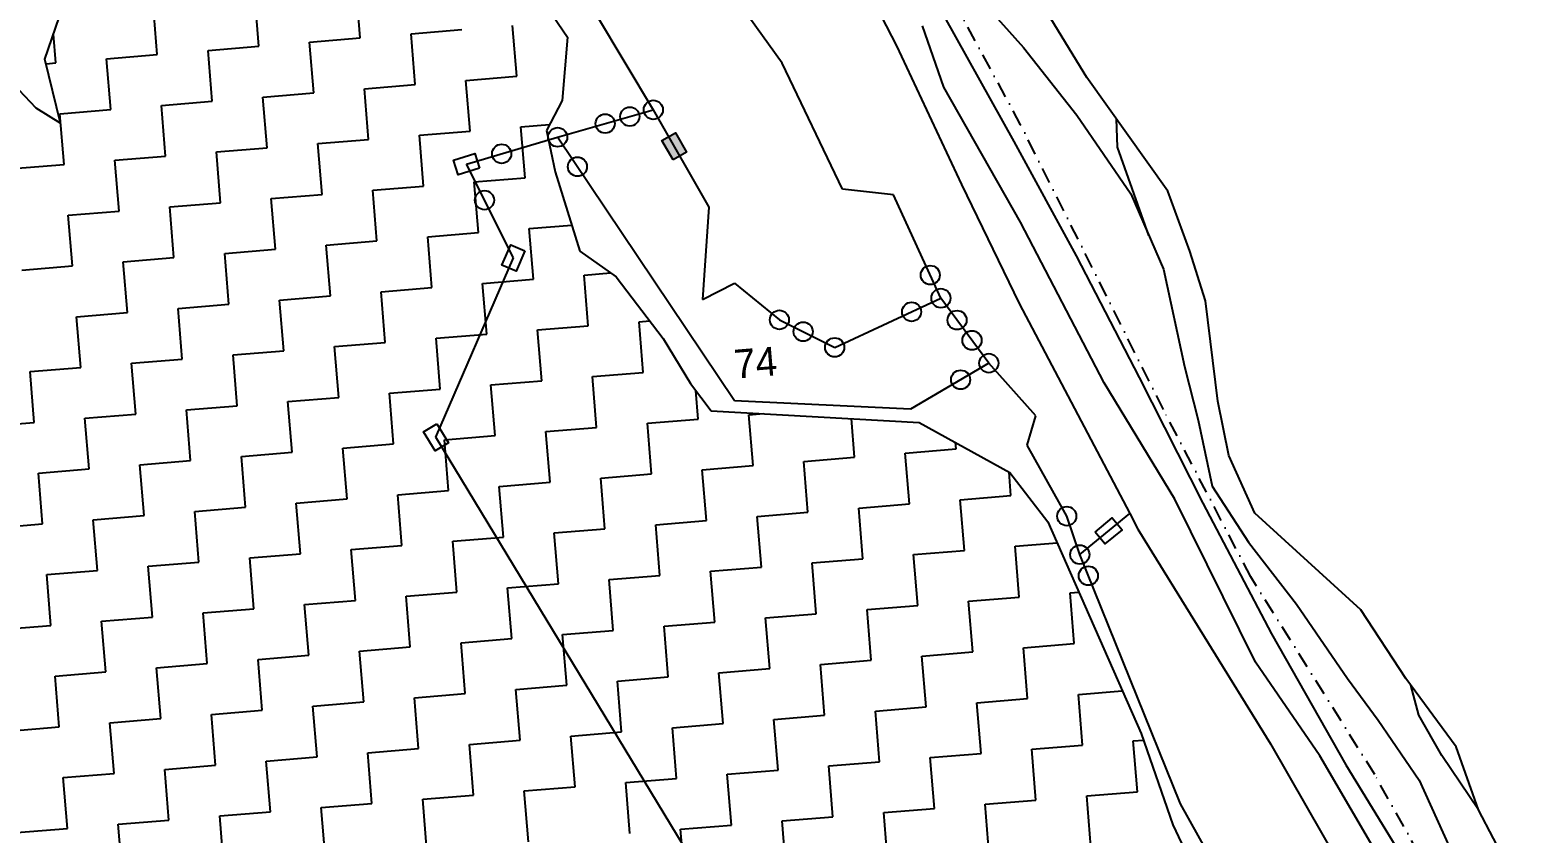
# Model space of a CAD drawing. Header units: metres. Extents: x 307122 to 311809, y 1926082 to 1930533.
# Drawn here: x 310078.9 to 310550, y 1928205.4 to 1928461 of the extents above; entities that cross this region are included whole.
import ezdxf

# ---------------------------------------------------------------- set-up
doc = ezdxf.new("R2010")
doc.units = ezdxf.units.M
doc.linetypes.add('DASHDOT', pattern=[1, 0.5, -0.25, 0, -0.25])
for name, color, linetype in [('LINE_WATER', 4, 'Continuous'), ('POLY_HATCH', 12, 'Continuous'), ('POLY_PARCEL', 6, 'Continuous'), ('POLY_WATER', 4, 'Continuous'), ('TEXT_PARCEL', 7, 'Continuous'), ('V_BOUND_STREAM_LINE', 7, 'DASHDOT')]:
    doc.layers.add(name, color=color, linetype=linetype)
doc.styles.add('TEXT_MAP', font='')
doc.styles.get('TEXT_MAP').set_extended_font_data('Kruti Dev 050')

msp = doc.modelspace()

# ---------------------------------------------------------------- hatches: boundary and pattern name
msp.add_hatch(color=256).paths.add_polyline_path([(310284.2, 1928428.15), (310279.94, 1928425.72), (310283.45, 1928419.55), (310287.72, 1928421.98)])

# ---------------------------------------------------------------- linework, layer by layer
for points in [[(310283.45, 1928419.55), (310279.94, 1928425.72), (310284.2, 1928428.15), (310287.72, 1928421.98)], [(310221.94, 1928416.94), (310215.18, 1928414.79), (310213.68, 1928419.46), (310220.44, 1928421.62)], [(310236.34, 1928390.67), (310233.53, 1928384.15), (310229.02, 1928386.1), (310231.83, 1928392.61)], [(310208.33, 1928335.69), (310212.01, 1928329.62), (310207.81, 1928327.07), (310204.13, 1928333.14)], [(310417.65, 1928301.25), (310423.12, 1928305.78), (310426.25, 1928301.99), (310420.78, 1928297.47)]]:
    msp.add_lwpolyline(points, close=True)
for centre in [(310269.72, 1928433.35), (310277.19, 1928435.49), (310261.88, 1928431.11), (310246.77, 1928426.79), (310228.96, 1928421.51), (310253.05, 1928417.41), (310223.51, 1928406.78), (310365.26, 1928382.95), (310368.64, 1928375.59), (310317.28, 1928368.72), (310359.32, 1928371.27), (310373.77, 1928368.64), (310324.83, 1928364.96), (310334.86, 1928359.96), (310378.52, 1928362.2), (310383.87, 1928354.94), (310374.91, 1928349.68), (310408.65, 1928306.3), (310412.8, 1928294.06), (310415.52, 1928287.35)]:
    msp.add_circle(centre, 3.04)
at = {"layer": 'LINE_WATER'}
for p, q in [((310353.42, 1928494.35), (310391.83, 1928425.44)), ((310379.22, 1928472.86), (310394.95, 1928455.26)), ((310369.6, 1928442.7), (310362.8, 1928462.21)), ((310394.95, 1928455.26), (310411.84, 1928433.77)), ((310393.99, 1928399.75), (310369.6, 1928442.7)), ((310411.84, 1928433.77), (310429.01, 1928408.74)), ((310424.83, 1928423.65), (310424.45, 1928432.62)), ((310391.83, 1928425.44), (310411.68, 1928389.06)), ((310434.72, 1928395.57), (310424.83, 1928423.65)), ((310429.01, 1928408.74), (310439.38, 1928384.82)), ((310420.59, 1928348.65), (310393.99, 1928399.75)), ((310411.68, 1928389.06), (310431.73, 1928350.38)), ((310439.38, 1928384.82), (310446.11, 1928353.89)), ((310446.11, 1928353.89), (310450.46, 1928336.83)), ((310443, 1928311.74), (310420.59, 1928348.65)), ((310431.73, 1928350.38), (310451.88, 1928310.38)), ((310450.46, 1928336.83), (310454.91, 1928315.79)), ((310454.91, 1928315.79), (310466.45, 1928298.05)), ((310468.72, 1928259.89), (310443, 1928311.74)), ((310451.88, 1928310.38), (310473.81, 1928268.87)), ((310466.45, 1928298.05), (310481.72, 1928278.32)), ((310481.72, 1928278.32), (310497.94, 1928254.67)), ((310473.81, 1928268.87), (310497.41, 1928227.18)), ((310489.16, 1928230.09), (310468.72, 1928259.89)), ((310497.94, 1928254.67), (310507.64, 1928241.41)), ((310520.58, 1928242.99), (310518.05, 1928252.59)), ((310507.64, 1928241.41), (310520.76, 1928222.34)), ((310527.88, 1928230.2), (310520.58, 1928242.99)), ((310519.33, 1928178.35), (310489.16, 1928230.09)), ((310539.6, 1928212.88), (310527.88, 1928230.2)), ((310497.41, 1928227.18), (310518.8, 1928192.24)), ((310520.76, 1928222.34), (310532.3, 1928196.84))]:
    msp.add_line(p, q, dxfattribs=at)
at = {"layer": 'POLY_HATCH'}
for p, q in [((310083.72, 1928451.62), (310093.14, 1928479.06)), ((310242.36, 1928469.63), (310249.94, 1928458.59)), ((310249.94, 1928458.59), (310248.25, 1928438.45)), ((310066.49, 1928451.29), (310080.86, 1928436.08)), ((310088.73, 1928431.2), (310083.72, 1928451.62)), ((310248.25, 1928438.45), (310243.2, 1928428.87)), ((310080.86, 1928436.08), (310088.73, 1928431.2)), ((310243.2, 1928428.87), (310245.95, 1928415.76)), ((310245.95, 1928415.76), (310253.85, 1928390.58)), ((310253.85, 1928390.58), (310265.37, 1928382.36)), ((310265.37, 1928382.36), (310280.32, 1928362.75)), ((310280.32, 1928362.75), (310288.99, 1928348.46)), ((310288.99, 1928348.46), (310295.54, 1928339.83)), ((310295.54, 1928339.83), (310361.73, 1928336.1)), ((310361.73, 1928336.1), (310390.56, 1928320.13)), ((310390.56, 1928320.13), (310402.69, 1928304.46)), ((310402.69, 1928304.46), (310432.28, 1928237.15)), ((310432.28, 1928237.15), (310442.37, 1928208.15)), ((310442.37, 1928208.15), (310451.67, 1928188.71))]:
    msp.add_line(p, q, dxfattribs=at)
at = {"layer": 'POLY_HATCH', "linetype": 'Continuous'}
for p, q in [((310184.02, 1928458.34), (310182.69, 1928474.48)), ((310151.74, 1928455.69), (310150.42, 1928471.83)), ((310119.46, 1928453.05), (310118.14, 1928469.18)), ((310200.15, 1928459.67), (310216.29, 1928460.99)), ((310233.75, 1928446.17), (310232.43, 1928462.31)), ((310087.19, 1928450.4), (310086.44, 1928459.55)), ((310135.6, 1928454.37), (310151.74, 1928455.69)), ((310167.88, 1928457.02), (310184.02, 1928458.34)), ((310169.2, 1928440.88), (310167.88, 1928457.02)), ((310201.48, 1928443.53), (310200.15, 1928459.67)), ((310103.33, 1928451.72), (310119.46, 1928453.05)), ((310104.65, 1928435.59), (310103.33, 1928451.72)), ((310136.93, 1928438.23), (310135.6, 1928454.37)), ((310084.08, 1928450.14), (310087.19, 1928450.4)), ((310217.62, 1928444.85), (310233.75, 1928446.17)), ((310185.34, 1928442.2), (310201.48, 1928443.53)), ((310186.66, 1928426.07), (310185.34, 1928442.2)), ((310218.94, 1928428.71), (310217.62, 1928444.85)), ((310120.79, 1928436.91), (310136.93, 1928438.23)), ((310122.11, 1928420.77), (310120.79, 1928436.91)), ((310153.06, 1928439.56), (310169.2, 1928440.88)), ((310154.39, 1928423.42), (310153.06, 1928439.56)), ((310088.51, 1928434.26), (310104.65, 1928435.59)), ((310089.84, 1928418.12), (310088.51, 1928434.26)), ((310202.8, 1928427.39), (310218.94, 1928428.71)), ((310204.12, 1928411.25), (310202.8, 1928427.39)), ((310235.08, 1928430.04), (310244.21, 1928430.79)), ((310236.4, 1928413.9), (310235.08, 1928430.04)), ((310138.25, 1928422.09), (310154.39, 1928423.42)), ((310170.53, 1928424.74), (310186.66, 1928426.07)), ((310171.85, 1928408.6), (310170.53, 1928424.74)), ((310073.7, 1928416.8), (310089.84, 1928418.12)), ((310105.97, 1928419.45), (310122.11, 1928420.77)), ((310107.3, 1928403.31), (310105.97, 1928419.45)), ((310139.57, 1928405.96), (310138.25, 1928422.09)), ((310220.26, 1928412.58), (310236.4, 1928413.9)), ((310155.71, 1928407.28), (310171.85, 1928408.6)), ((310187.99, 1928409.93), (310204.12, 1928411.25)), ((310189.31, 1928393.79), (310187.99, 1928409.93)), ((310221.59, 1928396.44), (310220.26, 1928412.58)), ((310091.16, 1928401.99), (310107.3, 1928403.31)), ((310123.44, 1928404.63), (310139.57, 1928405.96)), ((310124.76, 1928388.5), (310123.44, 1928404.63)), ((310157.04, 1928391.14), (310155.71, 1928407.28)), ((310092.48, 1928385.85), (310091.16, 1928401.99)), ((310237.72, 1928397.76), (310251.25, 1928398.87)), ((310205.45, 1928395.11), (310221.59, 1928396.44)), ((310206.77, 1928378.98), (310205.45, 1928395.11)), ((310239.05, 1928381.62), (310237.72, 1928397.76)), ((310140.9, 1928389.82), (310157.04, 1928391.14)), ((310142.22, 1928373.68), (310140.9, 1928389.82)), ((310173.17, 1928392.47), (310189.31, 1928393.79)), ((310174.5, 1928376.33), (310173.17, 1928392.47)), ((310076.35, 1928384.52), (310092.48, 1928385.85)), ((310108.62, 1928387.17), (310124.76, 1928388.5)), ((310109.95, 1928371.03), (310108.62, 1928387.17)), ((310222.91, 1928380.3), (310239.05, 1928381.62)), ((310224.23, 1928364.16), (310222.91, 1928380.3)), ((310255.19, 1928382.95), (310263.58, 1928383.64)), ((310256.51, 1928366.81), (310255.19, 1928382.95)), ((310158.36, 1928375.01), (310174.5, 1928376.33)), ((310190.63, 1928377.65), (310206.77, 1928378.98)), ((310191.96, 1928361.51), (310190.63, 1928377.65)), ((310093.81, 1928369.71), (310109.95, 1928371.03)), ((310126.08, 1928372.36), (310142.22, 1928373.68)), ((310127.41, 1928356.22), (310126.08, 1928372.36)), ((310159.68, 1928358.87), (310158.36, 1928375.01)), ((310095.13, 1928353.57), (310093.81, 1928369.71)), ((310240.37, 1928365.49), (310256.51, 1928366.81)), ((310272.65, 1928368.13), (310276, 1928368.41)), ((310273.97, 1928352), (310272.65, 1928368.13)), ((310175.82, 1928360.19), (310191.96, 1928361.51)), ((310208.1, 1928362.84), (310224.23, 1928364.16)), ((310209.42, 1928346.7), (310208.1, 1928362.84)), ((310241.7, 1928349.35), (310240.37, 1928365.49)), ((310111.27, 1928354.9), (310127.41, 1928356.22)), ((310143.54, 1928357.54), (310159.68, 1928358.87)), ((310144.87, 1928341.41), (310143.54, 1928357.54)), ((310177.14, 1928344.05), (310175.82, 1928360.19)), ((310078.99, 1928352.25), (310095.13, 1928353.57)), ((310080.32, 1928336.11), (310078.99, 1928352.25)), ((310112.59, 1928338.76), (310111.27, 1928354.9)), ((310257.83, 1928350.67), (310273.97, 1928352)), ((310225.56, 1928348.02), (310241.7, 1928349.35)), ((310226.88, 1928331.89), (310225.56, 1928348.02)), ((310259.16, 1928334.53), (310257.83, 1928350.67)), ((310161.01, 1928342.73), (310177.14, 1928344.05)), ((310162.33, 1928326.59), (310161.01, 1928342.73)), ((310193.28, 1928345.38), (310209.42, 1928346.7)), ((310194.61, 1928329.24), (310193.28, 1928345.38)), ((310291.43, 1928337.18), (310290.69, 1928346.23)), ((310096.46, 1928337.43), (310112.59, 1928338.76)), ((310097.78, 1928321.3), (310096.46, 1928337.43)), ((310128.73, 1928340.08), (310144.87, 1928341.41)), ((310130.05, 1928323.94), (310128.73, 1928340.08)), ((310307.57, 1928338.51), (310312.26, 1928338.89)), ((310308.89, 1928322.37), (310307.57, 1928338.51)), ((310064.18, 1928334.79), (310080.32, 1928336.11)), ((310243.02, 1928333.21), (310259.16, 1928334.53)), ((310244.34, 1928317.07), (310243.02, 1928333.21)), ((310275.29, 1928335.86), (310291.43, 1928337.18)), ((310276.62, 1928319.72), (310275.29, 1928335.86)), ((310341.17, 1928325.02), (310340.16, 1928337.31)), ((310178.47, 1928327.92), (310194.61, 1928329.24)), ((310210.74, 1928330.56), (310226.88, 1928331.89)), ((310212.07, 1928314.43), (310210.74, 1928330.56)), ((310373.44, 1928327.66), (310373.28, 1928329.7)), ((310113.92, 1928322.62), (310130.05, 1928323.94)), ((310146.19, 1928325.27), (310162.33, 1928326.59)), ((310147.52, 1928309.13), (310146.19, 1928325.27)), ((310179.79, 1928311.78), (310178.47, 1928327.92)), ((310325.03, 1928323.69), (310341.17, 1928325.02)), ((310326.36, 1928307.55), (310325.03, 1928323.69)), ((310357.31, 1928326.34), (310373.44, 1928327.66)), ((310358.63, 1928310.2), (310357.31, 1928326.34)), ((310081.64, 1928319.97), (310097.78, 1928321.3)), ((310082.97, 1928303.84), (310081.64, 1928319.97)), ((310115.24, 1928306.48), (310113.92, 1928322.62)), ((310260.48, 1928318.4), (310276.62, 1928319.72)), ((310292.76, 1928321.04), (310308.89, 1928322.37)), ((310294.08, 1928304.91), (310292.76, 1928321.04)), ((310390.91, 1928312.85), (310390.3, 1928320.28)), ((310195.93, 1928313.1), (310212.07, 1928314.43)), ((310228.2, 1928315.75), (310244.34, 1928317.07)), ((310229.53, 1928299.61), (310228.2, 1928315.75)), ((310261.8, 1928302.26), (310260.48, 1928318.4)), ((310131.38, 1928307.81), (310147.52, 1928309.13)), ((310163.65, 1928310.45), (310179.79, 1928311.78)), ((310164.98, 1928294.32), (310163.65, 1928310.45)), ((310197.25, 1928296.96), (310195.93, 1928313.1)), ((310342.49, 1928308.88), (310358.63, 1928310.2)), ((310374.77, 1928311.52), (310390.91, 1928312.85)), ((310376.09, 1928295.39), (310374.77, 1928311.52)), ((310099.1, 1928305.16), (310115.24, 1928306.48)), ((310100.43, 1928289.02), (310099.1, 1928305.16)), ((310132.7, 1928291.67), (310131.38, 1928307.81)), ((310277.94, 1928303.58), (310294.08, 1928304.91)), ((310310.22, 1928306.23), (310326.36, 1928307.55)), ((310311.54, 1928290.09), (310310.22, 1928306.23)), ((310343.82, 1928292.74), (310342.49, 1928308.88)), ((310066.83, 1928302.51), (310082.97, 1928303.84)), ((310245.67, 1928300.94), (310261.8, 1928302.26)), ((310246.99, 1928284.8), (310245.67, 1928300.94)), ((310279.27, 1928287.44), (310277.94, 1928303.58)), ((310181.12, 1928295.64), (310197.25, 1928296.96)), ((310182.44, 1928279.5), (310181.12, 1928295.64)), ((310213.39, 1928298.29), (310229.53, 1928299.61)), ((310214.71, 1928282.15), (310213.39, 1928298.29)), ((310359.95, 1928294.06), (310376.09, 1928295.39)), ((310392.23, 1928296.71), (310405.61, 1928297.81)), ((310393.55, 1928280.57), (310392.23, 1928296.71)), ((310116.56, 1928290.35), (310132.7, 1928291.67)), ((310117.89, 1928274.21), (310116.56, 1928290.35)), ((310148.84, 1928292.99), (310164.98, 1928294.32)), ((310150.16, 1928276.85), (310148.84, 1928292.99)), ((310327.68, 1928291.42), (310343.82, 1928292.74)), ((310329, 1928275.28), (310327.68, 1928291.42)), ((310361.28, 1928277.93), (310359.95, 1928294.06)), ((310084.29, 1928287.7), (310100.43, 1928289.02)), ((310085.61, 1928271.56), (310084.29, 1928287.7)), ((310263.13, 1928286.12), (310279.27, 1928287.44)), ((310264.45, 1928269.98), (310263.13, 1928286.12)), ((310295.4, 1928288.77), (310311.54, 1928290.09)), ((310296.73, 1928272.63), (310295.4, 1928288.77)), ((310198.58, 1928280.83), (310214.71, 1928282.15)), ((310199.9, 1928264.69), (310198.58, 1928280.83)), ((310230.85, 1928283.47), (310246.99, 1928284.8)), ((310232.18, 1928267.34), (310230.85, 1928283.47)), ((310409.69, 1928281.9), (310412.51, 1928282.13)), ((310411.02, 1928265.76), (310409.69, 1928281.9)), ((310134.03, 1928275.53), (310150.16, 1928276.85)), ((310166.3, 1928278.18), (310182.44, 1928279.5)), ((310167.63, 1928262.04), (310166.3, 1928278.18)), ((310345.14, 1928276.6), (310361.28, 1928277.93)), ((310346.46, 1928260.46), (310345.14, 1928276.6)), ((310377.42, 1928279.25), (310393.55, 1928280.57)), ((310378.74, 1928263.11), (310377.42, 1928279.25)), ((310069.47, 1928270.24), (310085.61, 1928271.56)), ((310101.75, 1928272.88), (310117.89, 1928274.21)), ((310103.07, 1928256.75), (310101.75, 1928272.88)), ((310135.35, 1928259.39), (310134.03, 1928275.53)), ((310280.59, 1928271.31), (310296.73, 1928272.63)), ((310312.86, 1928273.95), (310329, 1928275.28)), ((310314.19, 1928257.82), (310312.86, 1928273.95)), ((310216.04, 1928266.01), (310232.18, 1928267.34)), ((310248.31, 1928268.66), (310264.45, 1928269.98)), ((310249.64, 1928252.52), (310248.31, 1928268.66)), ((310281.91, 1928255.17), (310280.59, 1928271.31)), ((310151.49, 1928260.72), (310167.63, 1928262.04)), ((310183.76, 1928263.36), (310199.9, 1928264.69)), ((310185.09, 1928247.23), (310183.76, 1928263.36)), ((310217.36, 1928249.87), (310216.04, 1928266.01)), ((310362.6, 1928261.79), (310378.74, 1928263.11)), ((310394.88, 1928264.44), (310411.02, 1928265.76)), ((310396.2, 1928248.3), (310394.88, 1928264.44)), ((310119.21, 1928258.07), (310135.35, 1928259.39)), ((310120.54, 1928241.93), (310119.21, 1928258.07)), ((310152.81, 1928244.58), (310151.49, 1928260.72)), ((310298.05, 1928256.49), (310314.19, 1928257.82)), ((310330.33, 1928259.14), (310346.46, 1928260.46)), ((310331.65, 1928243), (310330.33, 1928259.14)), ((310363.93, 1928245.65), (310362.6, 1928261.79)), ((310086.94, 1928255.42), (310103.07, 1928256.75)), ((310088.26, 1928239.28), (310086.94, 1928255.42)), ((310265.78, 1928253.85), (310281.91, 1928255.17)), ((310267.1, 1928237.71), (310265.78, 1928253.85)), ((310299.37, 1928240.36), (310298.05, 1928256.49)), ((310201.22, 1928248.55), (310217.36, 1928249.87)), ((310202.55, 1928232.41), (310201.22, 1928248.55)), ((310233.5, 1928251.2), (310249.64, 1928252.52)), ((310234.82, 1928235.06), (310233.5, 1928251.2)), ((310380.06, 1928246.97), (310396.2, 1928248.3)), ((310412.34, 1928249.62), (310426.3, 1928250.77)), ((310413.66, 1928233.48), (310412.34, 1928249.62)), ((310136.67, 1928243.26), (310152.81, 1928244.58)), ((310138, 1928227.12), (310136.67, 1928243.26)), ((310168.95, 1928245.9), (310185.09, 1928247.23)), ((310170.27, 1928229.77), (310168.95, 1928245.9)), ((310347.79, 1928244.33), (310363.93, 1928245.65)), ((310349.11, 1928228.19), (310347.79, 1928244.33)), ((310381.39, 1928230.84), (310380.06, 1928246.97)), ((310072.12, 1928237.96), (310088.26, 1928239.28)), ((310104.4, 1928240.61), (310120.54, 1928241.93)), ((310105.72, 1928224.47), (310104.4, 1928240.61)), ((310283.24, 1928239.03), (310299.37, 1928240.36)), ((310284.56, 1928222.89), (310283.24, 1928239.03)), ((310315.51, 1928241.68), (310331.65, 1928243)), ((310316.84, 1928225.54), (310315.51, 1928241.68)), ((310218.69, 1928233.74), (310234.82, 1928235.06)), ((310220.01, 1928217.6), (310218.69, 1928233.74)), ((310250.96, 1928236.38), (310267.1, 1928237.71)), ((310252.29, 1928220.25), (310250.96, 1928236.38)), ((310429.8, 1928234.81), (310433.01, 1928235.07)), ((310431.12, 1928218.67), (310429.8, 1928234.81)), ((310154.13, 1928228.44), (310170.27, 1928229.77)), ((310186.41, 1928231.09), (310202.55, 1928232.41)), ((310187.73, 1928214.95), (310186.41, 1928231.09)), ((310365.25, 1928229.51), (310381.39, 1928230.84)), ((310366.57, 1928213.37), (310365.25, 1928229.51)), ((310397.52, 1928232.16), (310413.66, 1928233.48)), ((310398.85, 1928216.02), (310397.52, 1928232.16)), ((310089.58, 1928223.15), (310105.72, 1928224.47)), ((310121.86, 1928225.79), (310138, 1928227.12)), ((310123.18, 1928209.66), (310121.86, 1928225.79)), ((310155.46, 1928212.3), (310154.13, 1928228.44)), ((310300.7, 1928224.22), (310316.84, 1928225.54)), ((310332.97, 1928226.86), (310349.11, 1928228.19)), ((310334.3, 1928210.73), (310332.97, 1928226.86)), ((310090.91, 1928207.01), (310089.58, 1928223.15)), ((310236.15, 1928218.92), (310252.29, 1928220.25)), ((310268.42, 1928221.57), (310284.56, 1928222.89)), ((310269.75, 1928205.43), (310268.42, 1928221.57)), ((310302.02, 1928208.08), (310300.7, 1928224.22)), ((310171.6, 1928213.63), (310187.73, 1928214.95)), ((310203.87, 1928216.28), (310220.01, 1928217.6)), ((310205.2, 1928200.14), (310203.87, 1928216.28)), ((310237.47, 1928202.78), (310236.15, 1928218.92)), ((310382.71, 1928214.7), (310398.85, 1928216.02)), ((310414.99, 1928217.35), (310431.12, 1928218.67)), ((310416.31, 1928201.21), (310414.99, 1928217.35)), ((310139.32, 1928210.98), (310155.46, 1928212.3)), ((310140.64, 1928194.84), (310139.32, 1928210.98)), ((310172.92, 1928197.49), (310171.6, 1928213.63)), ((310318.16, 1928209.4), (310334.3, 1928210.73)), ((310350.44, 1928212.05), (310366.57, 1928213.37)), ((310351.76, 1928195.91), (310350.44, 1928212.05)), ((310384.03, 1928198.56), (310382.71, 1928214.7)), ((310074.77, 1928205.69), (310090.91, 1928207.01)), ((310107.05, 1928208.33), (310123.18, 1928209.66)), ((310108.37, 1928192.19), (310107.05, 1928208.33)), ((310285.88, 1928206.76), (310302.02, 1928208.08)), ((310287.21, 1928190.62), (310285.88, 1928206.76)), ((310319.48, 1928193.27), (310318.16, 1928209.4))]:
    msp.add_line(p, q, dxfattribs=at)
at = {"layer": 'POLY_PARCEL'}
for p, q in [((310259.14, 1928465.64), (310277.19, 1928435.49)), ((310318.13, 1928450.38), (310307.61, 1928465.04)), ((310337.39, 1928410.28), (310318.13, 1928450.38)), ((310246.77, 1928426.79), (310277.19, 1928435.49)), ((310277.19, 1928435.49), (310294.82, 1928404.57)), ((310217.81, 1928418.2), (310246.77, 1928426.79)), ((310302.96, 1928342.96), (310246.77, 1928426.79)), ((310232.68, 1928388.38), (310217.81, 1928418.2)), ((310353.52, 1928408.49), (310337.39, 1928410.28)), ((310368.64, 1928375.59), (310353.52, 1928408.49)), ((310294.82, 1928404.57), (310292.79, 1928375.13)), ((310208.07, 1928331.38), (310232.68, 1928388.38)), ((310292.79, 1928375.13), (310303.01, 1928380.41)), ((310303.01, 1928380.41), (310317.28, 1928368.72)), ((310334.86, 1928359.96), (310368.64, 1928375.59)), ((310383.87, 1928354.94), (310368.64, 1928375.59)), ((310317.28, 1928368.72), (310334.86, 1928359.96)), ((310383.87, 1928354.94), (310358.93, 1928340.31)), ((310398.79, 1928338.23), (310383.87, 1928354.94)), ((310358.93, 1928340.31), (310302.96, 1928342.96)), ((310396.09, 1928328.88), (310398.79, 1928338.23)), ((310306.61, 1928168.78), (310208.07, 1928331.38)), ((310408.65, 1928306.3), (310396.09, 1928328.88)), ((310412.8, 1928294.06), (310408.65, 1928306.3)), ((310412.8, 1928294.06), (310428.66, 1928307.17)), ((310444.81, 1928214.85), (310412.8, 1928294.06)), ((310493.94, 1928126.67), (310444.81, 1928214.85))]:
    msp.add_line(p, q, dxfattribs=at)
at = {"layer": 'POLY_WATER'}
for p, q in [((310332.02, 1928499.73), (310354.54, 1928455.8)), ((310415.09, 1928445.81), (310400.23, 1928469.99)), ((310354.54, 1928455.8), (310375.21, 1928411.72)), ((310440.76, 1928409.65), (310415.09, 1928445.81)), ((310375.21, 1928411.72), (310393.53, 1928373.95)), ((310447.75, 1928390.58), (310440.76, 1928409.65)), ((310452.78, 1928374.74), (310447.75, 1928390.58)), ((310393.53, 1928373.95), (310428.66, 1928307.17)), ((310456.74, 1928342.9), (310452.78, 1928374.74)), ((310460.2, 1928325.57), (310456.74, 1928342.9)), ((310468.48, 1928307.28), (310460.2, 1928325.57)), ((310428.66, 1928307.17), (310431.27, 1928302.2)), ((310502.18, 1928276.52), (310468.48, 1928307.28)), ((310431.27, 1928302.2), (310473.48, 1928233.87)), ((310516.51, 1928254.67), (310502.18, 1928276.52)), ((310532.53, 1928232.96), (310516.51, 1928254.67)), ((310473.48, 1928233.87), (310537.15, 1928122.93)), ((310539.6, 1928212.88), (310532.53, 1928232.96)), ((310550.03, 1928193.08), (310539.6, 1928212.88))]:
    msp.add_line(p, q, dxfattribs=at)
at = {"layer": 'V_BOUND_STREAM_LINE', "ltscale": 10}
for p, q in [((310393.98, 1928430.76), (310357.86, 1928497.61)), ((310439.4, 1928340.18), (310393.98, 1928430.76)), ((310467.14, 1928287.02), (310439.4, 1928340.18)), ((310506.61, 1928224.12), (310467.14, 1928287.02)), ((310535.45, 1928172.31), (310506.61, 1928224.12))]:
    msp.add_line(p, q, dxfattribs=at)

# ---------------------------------------------------------------- texts
at = {"layer": 'TEXT_PARCEL', "style": 'TEXT_MAP'}
msp.add_text('74', height=9.18, rotation=4.6893, dxfattribs=at).set_placement((310303.24, 1928350))

doc.saveas('drawing.dxf')
